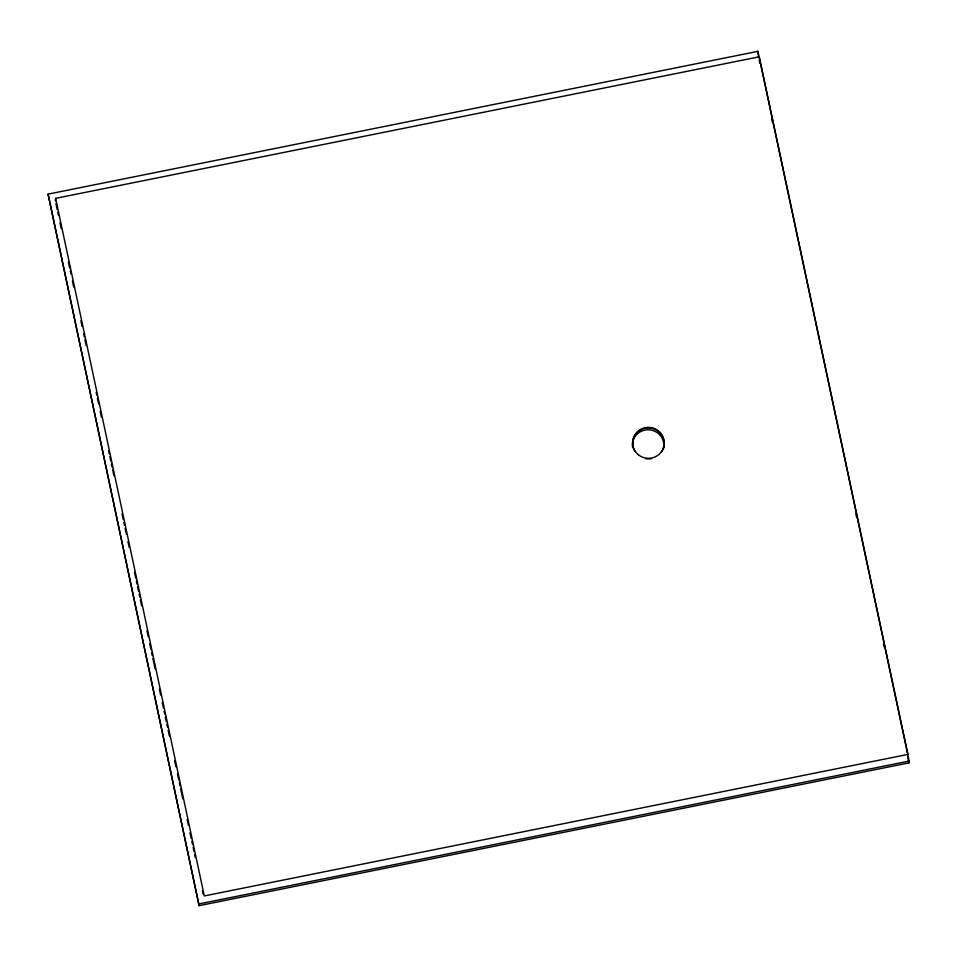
<?xml version="1.0" encoding="UTF-8"?>
<svg xmlns="http://www.w3.org/2000/svg" width="957" height="957" viewBox="0 0 957 957"><rect width="100%" height="100%" fill="white"/><g stroke="black" fill="none" stroke-linecap="round" stroke-linejoin="round"><path stroke-width="1.44" d="M48.077 194.127L199.104 905.657L908.923 762.873L909.15 761.066L757.896 51.343L48.077 194.127L199.104 905.657M55.315 200.767L55.614 198.35L759.26 56.798L907.93 754.391L204.284 895.943L55.614 198.35M757.896 51.343L758.602 57.528M199.331 903.851L909.15 761.066M759.224 60.447L759.846 63.365M771.677 118.859L772.299 121.79M855.893 514.041L856.515 516.959M883.634 644.193L884.256 647.123M907.679 757.035L908.923 762.873M55.937 203.685L57.181 209.535M57.803 212.466L58.437 215.385M59.992 222.694L61.236 228.544M68.402 262.182L69.658 268.032M70.28 270.963L70.902 273.881M72.457 281.191L73.701 287.04M80.878 320.679L82.123 326.528M83.678 333.849L84.3 336.768M84.922 339.699L86.166 345.549M96.143 392.346L96.765 395.265M97.387 398.196L98.643 404.045M100.198 411.354L101.442 417.204M108.608 450.843L109.242 453.762M109.864 456.692L110.797 461.083M111.419 464.001L112.041 466.932M112.663 469.851L113.907 475.701M122.017 513.73L123.262 519.579M123.884 522.498L124.506 525.429M125.128 528.348L126.384 534.197M127.939 541.518L129.183 547.368M134.482 572.226L135.727 578.076M136.349 580.995L136.971 583.926M137.605 586.844L138.538 591.235M139.16 594.165L139.782 597.084M140.404 600.015L141.648 605.865M146.947 630.723L148.191 636.572M149.759 643.882L151.003 649.731M151.625 652.662L152.247 655.581M152.869 658.512L155.058 668.752M159.412 689.219L160.668 695.069M162.223 702.378L163.468 708.228M164.09 711.159L164.712 714.078M165.334 717.008L166.279 721.399M166.901 724.317L167.523 727.248M168.145 730.167L169.389 736.017M174.688 760.887L175.932 766.736M177.5 774.046L178.744 779.895M179.366 782.814L179.988 785.745M180.61 788.664L182.799 798.904M187.153 819.383L188.409 825.233M189.965 832.542L191.209 838.392M191.831 841.311L192.453 844.241M193.075 847.16L194.02 851.551M194.642 854.481L195.264 857.4M202.429 891.039L203.051 893.97M632.469 446.991A15.767 15.479 7 0 1 649.348 429.837A15.767 15.479 7 0 1 663.321 449.467M635.197 451.919A15.767 15.479 7 0 1 637.96 431.763A15.767 15.479 7 0 1 658.691 431.81A15.767 15.479 7 0 1 661.55 451.979M651.585 458.618A15.767 15.479 7 0 1 645.676 458.69M638.343 454.707A15.767 15.479 7 0 0 663.967 445.543A15.767 15.479 7 0 0 642.972 428.305A15.767 15.479 7 0 0 638.343 454.707"/></g></svg>
